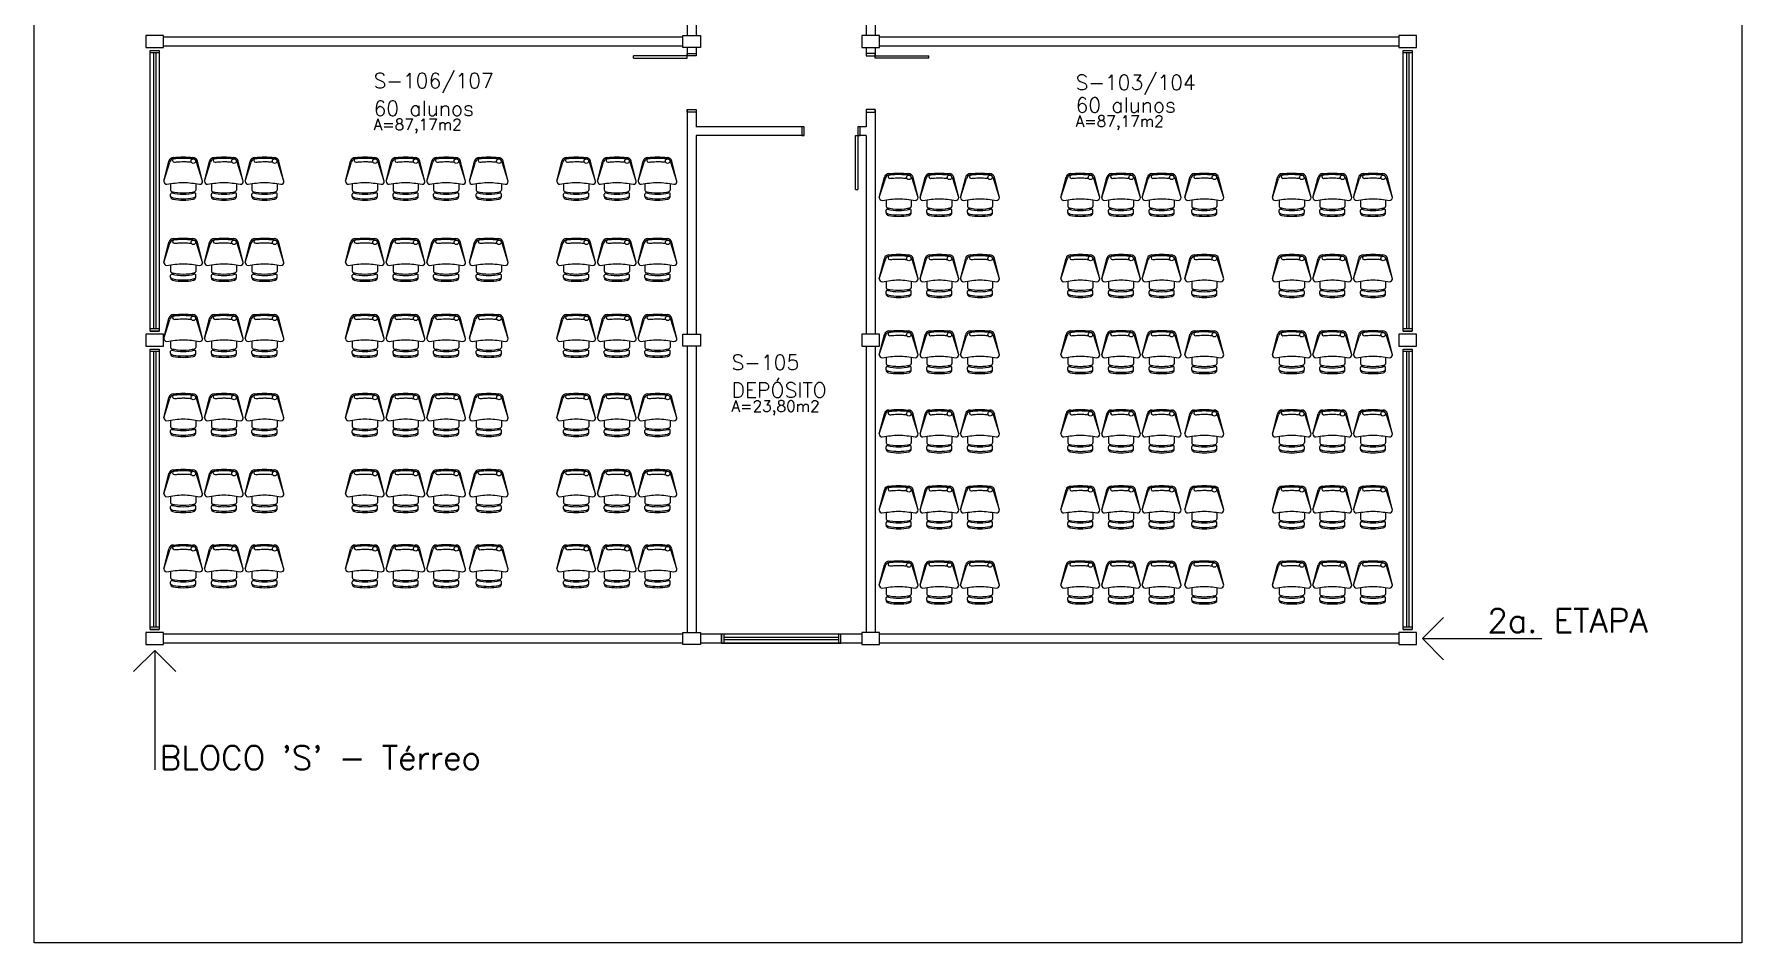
# Model space of a CAD drawing. Header units: millimetres. Extents: x 20431 to 27288, y 6147 to 13165.
# Drawn here: x 20779 to 23641, y 9846 to 11368 of the extents above; entities that cross this region are included whole.
import ezdxf

# ---------------------------------------------------------------- set-up
doc = ezdxf.new("R2010")
doc.units = ezdxf.units.MM
doc.header["$MEASUREMENT"] = 0
for name, color, linetype in [('A-Móveis', 105, 'Continuous'), ('Arqui-Aberturas', 63, 'Continuous'), ('Arqui-DivisóriaGesso', 211, 'Continuous'), ("Arqui-Etapas'S'", 223, 'Continuous'), ('Arqui-Indicações', 40, 'Continuous'), ('Arqui-Móveis', 252, 'Continuous'), ('Arqui-Paredes', 3, 'Continuous'), ('Arqui-Pilares', 4, 'Continuous'), ('Arqui-Salas', 31, 'Continuous')]:
    doc.layers.add(name, color=color, linetype=linetype)
doc.styles.add('INDICAÇÃO AMBIENTES', font='romans.shx')

# ---------------------------------------------------------------- blocks, each defined once
blk = doc.blocks.new('A$C66E92B1C')
at = {"layer": 'A-Móveis', "linetype": 'Continuous'}
for p, q in [((0, 29.9), (8.5, 63.8)), ((0, 29.9), (10.1, 62)), ((65, 29.9), (54.9, 62)), ((65, 29.9), (56.5, 63.8)), ((11.4, 25.9), (11.4, 14.8)), ((11.4, 5.1), (11.4, 8.5)), ((11.4, 4.6), (11.4, 5.1)), ((13.7, 10.4), (13.7, 12.8)), ((16.1, 9.9), (16.1, 12.2)), ((48.9, 9.9), (48.9, 12.2)), ((51.3, 10.4), (51.3, 12.8)), ((53.6, 25.9), (53.6, 14.8)), ((53.6, 5.1), (53.6, 8.5)), ((53.6, 4.6), (53.6, 5.1))]:
    blk.add_line(p, q, dxfattribs=at)
blk.add_circle((49.4, 63.7), 3.81, dxfattribs=at)
for centre, radius, start, end in [((16.2, 61.9), 8, 90, 165.9638), ((17.8, 60), 8, 113.6162, 165.9638), ((17.8, 60), 8, 95.2634, 113.6162), ((17.7, 65), 3.01, 100.5269, 270), ((47.2, 60), 8, 14.0362, 84.7363), ((48.8, 61.9), 8, 14.0362, 90), ((5, 29.9), 5, 180, 270), ((60, 29.9), 5, 270, 0), ((13.3, 14.8), 1.87, 180, 255.887), ((13.3, 8.5), 1.87, 76.9185, 180), ((16.1, 4.6), 4.68, 180, 259.2791), ((18.5, 12.5), 10.6, 228.4224, 254.693), ((32.5, 91.1), 80.6, 255.887, 284.113), ((32.5, 91.1), 82.9, 256.9185, 283.0815), ((32.5, 91.1), 92.7, 259.2791, 280.7209), ((32.5, 91.1), 90.4, 259.2791, 280.7209), ((46.5, 12.5), 10.6, 285.307, 311.5776), ((48.9, 4.6), 4.68, 280.7209, 0), ((51.7, 8.5), 1.87, 0, 103.0815), ((51.7, 14.8), 1.87, 284.113, 0)]:
    blk.add_arc(centre, radius, start, end, dxfattribs=at)
for points in [[(16.2, 69.9), (32.5, 70.9), (48.8, 69.9)], [(5, 24.9), (32.5, 27.9), (60, 24.9)]]:
    blk.add_spline(points, degree=3, dxfattribs=at)
for points, knots in [([(17.1, 68), (19.2, 68.2), (21.3, 68.4), (25.3, 68.7), (27.2, 68.8), (30.5, 68.9), (32, 68.9), (34.8, 68.9), (36.2, 68.8), (40.5, 68.6), (43.4, 68.4), (46.8, 68.1), (47.3, 68), (47.9, 68)], [0.671451, 0.671451, 0.671451, 0.671451, 6.930704, 6.930704, 12.827172, 12.827172, 17.180097, 17.180097, 21.533022, 21.533022, 30.238872, 30.238872, 31.897634, 31.897634, 31.897634, 31.897634]), ([(17.7, 62), (20, 62.2), (22.3, 62.4), (26.4, 62.7), (28.2, 62.8), (30.8, 62.9), (31.6, 62.9), (33, 62.9), (33.4, 62.9), (34.4, 62.9), (34.9, 62.9), (36.5, 62.8), (37.5, 62.8), (40.9, 62.6), (43.4, 62.4), (46, 62.1)], [0.671451, 0.671451, 0.671451, 0.671451, 7.736362, 7.736362, 13.492102, 13.492102, 16.238019, 16.238019, 17.870689, 17.870689, 19.503359, 19.503359, 22.768699, 22.768699, 30.487114, 30.487114, 30.487114, 30.487114])]:
    blk.add_open_spline(points, degree=3, knots=knots, dxfattribs=at)

msp = doc.modelspace()

# ---------------------------------------------------------------- linework, layer by layer
at = {"layer": 'Arqui-Aberturas'}
for p, q in [((20973.3, 11340.7), (20988.3, 11340.7)), ((20973.3, 11340.7), (20988.3, 11340.7)), ((20988.3, 11336.7), (20973.3, 11336.7)), ((20978.8, 11336.7), (20978.8, 10874.7)), ((20982.8, 11336.7), (20982.8, 10874.7)), ((23073.3, 11340.7), (23088.3, 11340.7)), ((23073.3, 11340.7), (23088.3, 11340.7)), ((23088.3, 11336.7), (23073.3, 11336.7)), ((23078.8, 11336.7), (23078.8, 10874.7)), ((23082.8, 11336.7), (23082.8, 10874.7)), ((21873.3, 11331.7), (21783.3, 11331.7)), ((21783.3, 11327.7), (21783.3, 11331.7)), ((21783.3, 11327.7), (21873.3, 11327.7)), ((21873.3, 11327.7), (21873.3, 11331.7)), ((22188.3, 11331.7), (22278.3, 11331.7)), ((22188.3, 11327.7), (22188.3, 11331.7)), ((22278.3, 11327.7), (22188.3, 11327.7)), ((22278.3, 11327.7), (22278.3, 11331.7)), ((22155.3, 11108.2), (22155.3, 11198.2)), ((22155.3, 11198.2), (22159.3, 11198.2)), ((22159.3, 11198.2), (22159.3, 11108.2)), ((22155.3, 11108.2), (22159.3, 11108.2)), ((20988.3, 10874.7), (20973.3, 10874.7)), ((20988.3, 10874.7), (20973.3, 10874.7)), ((20973.3, 10870.7), (20988.3, 10870.7)), ((20973.3, 10870.7), (20988.3, 10870.7)), ((23088.3, 10874.7), (23073.3, 10874.7)), ((23073.3, 10870.7), (23088.3, 10870.7)), ((20973.3, 10840.7), (20988.3, 10840.7)), ((20973.3, 10840.7), (20988.3, 10840.7)), ((20988.3, 10836.7), (20973.3, 10836.7)), ((20978.8, 10836.7), (20978.8, 10374.7)), ((20982.8, 10836.7), (20982.8, 10374.7)), ((23073.3, 10840.7), (23088.3, 10840.7)), ((23073.3, 10840.7), (23088.3, 10840.7)), ((23088.3, 10836.7), (23073.3, 10836.7)), ((23078.8, 10836.7), (23078.8, 10374.7)), ((23082.8, 10836.7), (23082.8, 10374.7)), ((20988.3, 10374.7), (20973.3, 10374.7)), ((20973.3, 10370.7), (20988.3, 10370.7)), ((21934.8, 10363.2), (21934.8, 10348.2)), ((22126.8, 10363.2), (22126.8, 10348.2)), ((23088.3, 10374.7), (23073.3, 10374.7)), ((23073.3, 10370.7), (23088.3, 10370.7)), ((22126.8, 10357.7), (21934.8, 10357.7)), ((22126.8, 10353.7), (21934.8, 10353.7))]:
    msp.add_line(p, q, dxfattribs=at)
for points in [[(20988.3, 10870.7), (20973.3, 10870.7), (20973.3, 11340.7), (20988.3, 11340.7)], [(21888.3, 11335.7), (21888.3, 11331.7), (21873.3, 11331.7), (21873.3, 11335.7)], [(22173.3, 11335.7), (22173.3, 11331.7), (22188.3, 11331.7), (22188.3, 11335.7)], [(23088.3, 10870.7), (23073.3, 10870.7), (23073.3, 11340.7), (23088.3, 11340.7)], [(21888.3, 11241.7), (21888.3, 11237.7), (21873.3, 11237.7), (21873.3, 11241.7)], [(22173.3, 11241.7), (22173.3, 11237.7), (22188.3, 11237.7), (22188.3, 11241.7)], [(22069.3, 11213.2), (22065.3, 11213.2), (22065.3, 11198.2), (22069.3, 11198.2)], [(22163.3, 11213.2), (22159.3, 11213.2), (22159.3, 11198.2), (22163.3, 11198.2)], [(20988.3, 10370.7), (20973.3, 10370.7), (20973.3, 10840.7), (20988.3, 10840.7)], [(23088.3, 10370.7), (23073.3, 10370.7), (23073.3, 10840.7), (23088.3, 10840.7)], [(21930.8, 10363.2), (21930.8, 10348.2), (22130.8, 10348.2), (22130.8, 10363.2)]]:
    msp.add_lwpolyline(points, close=True, dxfattribs=at)
for points in [[(20988.3, 10870.7), (20973.3, 10870.7)], [(20988.3, 10870.7), (20973.3, 10870.7)], [(23088.3, 10870.7), (23073.3, 10870.7)], [(20988.3, 10370.7), (20973.3, 10370.7)], [(23088.3, 10370.7), (23073.3, 10370.7)]]:
    msp.add_lwpolyline(points, dxfattribs=at)
at = {"layer": 'Arqui-DivisóriaGesso'}
msp.add_lwpolyline([(20778.7, 13165.3), (23641, 13165.3), (23641, 9846), (20778.7, 9846)], close=True, dxfattribs=at)
at = {"layer": "Arqui-Etapas'S'", "linetype": 'Continuous'}
msp.add_line((23105.8, 10355.7), (23305.8, 10355.7), dxfattribs=at)
at = {"layer": "Arqui-Etapas'S'", "color": 3, "linetype": 'Continuous'}
msp.add_lwpolyline([(23141.2, 10320.3), (23105.8, 10355.7), (23141.2, 10391)], dxfattribs=at)
at = {"layer": 'Arqui-Indicações', "linetype": 'Continuous'}
msp.add_line((20980.8, 10335.7), (20980.8, 10135.7), dxfattribs=at)
at = {"layer": 'Arqui-Indicações', "color": 3, "linetype": 'Continuous'}
msp.add_lwpolyline([(20945.4, 10300.3), (20980.8, 10335.7), (21016.2, 10300.3)], dxfattribs=at)
at = {"layer": 'Arqui-Paredes'}
for p, q in [((21873.3, 11845.7), (21873.3, 11365.7)), ((21888.3, 11845.7), (21888.3, 11365.7)), ((22173.3, 11845.7), (22173.3, 11365.7)), ((22188.3, 11845.7), (22188.3, 11365.7)), ((21865.8, 11363.2), (20995.8, 11363.2)), ((21865.8, 11348.2), (20995.8, 11348.2)), ((21873.3, 11345.7), (21873.3, 11331.7)), ((21873.3, 11335.7), (21888.3, 11335.7)), ((21888.3, 11345.7), (21888.3, 11331.7)), ((22173.3, 11345.7), (22173.3, 11331.7)), ((22188.3, 11335.7), (22173.3, 11335.7)), ((22188.3, 11345.7), (22188.3, 11331.7)), ((23065.8, 11363.2), (22195.8, 11363.2)), ((23065.8, 11348.2), (22195.8, 11348.2)), ((21873.3, 11241.7), (21873.3, 10865.7)), ((21888.3, 11241.7), (21888.3, 11213.2)), ((22173.3, 11241.7), (22173.3, 11213.2)), ((22188.3, 11241.7), (22188.3, 10865.7)), ((22069.3, 11213.2), (21888.3, 11213.2)), ((21888.3, 11198.2), (21888.3, 10865.7)), ((22069.3, 11198.2), (21888.3, 11198.2)), ((22173.3, 11213.2), (22159.3, 11213.2)), ((22173.3, 11198.2), (22159.3, 11198.2)), ((22163.3, 11198.2), (22163.3, 11213.2)), ((22173.3, 11198.2), (22173.3, 10865.7)), ((21873.3, 10845.7), (21873.3, 10365.7)), ((21888.3, 10845.7), (21888.3, 10365.7)), ((22173.3, 10845.7), (22173.3, 10365.7)), ((22188.3, 10845.7), (22188.3, 10365.7)), ((21865.8, 10363.2), (20995.8, 10363.2)), ((22165.8, 10363.2), (21895.8, 10363.2)), ((21930.8, 10348.2), (21930.8, 10363.2)), ((22130.8, 10348.2), (22130.8, 10363.2)), ((22130.8, 10348.2), (22130.8, 10363.2)), ((23065.8, 10363.2), (22195.8, 10363.2)), ((21865.8, 10348.2), (20995.8, 10348.2)), ((22165.8, 10348.2), (21895.8, 10348.2)), ((23065.8, 10348.2), (22195.8, 10348.2))]:
    msp.add_line(p, q, dxfattribs=at)
msp.add_lwpolyline([(21930.8, 10363.2), (21930.8, 10348.2)], dxfattribs=at)
at = {"layer": 'Arqui-Pilares'}
for points in [[(20995.8, 11345.7), (20995.8, 11365.7), (20965.8, 11365.7), (20965.8, 11345.7)], [(21895.8, 11365.7), (21895.8, 11345.7), (21865.8, 11345.7), (21865.8, 11365.7)], [(22195.8, 11345.7), (22195.8, 11365.7), (22165.8, 11365.7), (22165.8, 11345.7)], [(23095.8, 11345.7), (23095.8, 11365.7), (23065.8, 11365.7), (23065.8, 11345.7)], [(20995.8, 10845.7), (20995.8, 10865.7), (20965.8, 10865.7), (20965.8, 10845.7)], [(21895.8, 10865.7), (21895.8, 10845.7), (21865.8, 10845.7), (21865.8, 10865.7)], [(22195.8, 10845.7), (22195.8, 10865.7), (22165.8, 10865.7), (22165.8, 10845.7)], [(23095.8, 10845.7), (23095.8, 10865.7), (23065.8, 10865.7), (23065.8, 10845.7)], [(20995.8, 10345.7), (20995.8, 10365.7), (20965.8, 10365.7), (20965.8, 10345.7)], [(21895.8, 10365.7), (21895.8, 10345.7), (21865.8, 10345.7), (21865.8, 10365.7)], [(22195.8, 10345.7), (22195.8, 10365.7), (22165.8, 10365.7), (22165.8, 10345.7)], [(23095.8, 10345.7), (23095.8, 10365.7), (23065.8, 10365.7), (23065.8, 10345.7)]]:
    msp.add_lwpolyline(points, close=True, dxfattribs=at)

# ---------------------------------------------------------------- block references
at = {"layer": 'Arqui-Móveis'}
for p in [(20996.1, 11091.8), (21064.3, 11091.8), (21132.4, 11091.8), (21300.6, 11091.8), (21368.8, 11091.8), (21436.9, 11091.8), (21508.3, 11091.8), (21654.8, 11091.8), (21723, 11091.8), (21791.1, 11091.8), (22195.3, 11064.6), (22263.5, 11064.6), (22331.6, 11064.6), (22499.8, 11064.6), (22568, 11064.6), (22636.1, 11064.6), (22707.5, 11064.6), (22854.1, 11064.6), (22922.2, 11064.6), (22990.3, 11064.6), (20996.1, 10955.8), (21064.3, 10955.8), (21132.4, 10955.8), (21300.6, 10955.8), (21368.8, 10955.8), (21436.9, 10955.8), (21508.3, 10955.8), (21654.8, 10955.8), (21723, 10955.8), (21791.1, 10955.8), (22195.3, 10928.6), (22263.5, 10928.6), (22331.6, 10928.6), (22499.8, 10928.6), (22568, 10928.6), (22636.1, 10928.6), (22707.5, 10928.6), (22854.1, 10928.6), (22922.2, 10928.6), (22990.3, 10928.6), (20996.1, 10828.4), (21064.3, 10828.4), (21132.4, 10828.4), (21300.6, 10828.4), (21368.8, 10828.4), (21436.9, 10828.4), (21508.3, 10828.4), (21654.8, 10828.4), (21723, 10828.4), (21791.1, 10828.4), (22195.3, 10801.1), (22263.5, 10801.1), (22331.6, 10801.1), (22499.8, 10801.1), (22568, 10801.1), (22636.1, 10801.1), (22707.5, 10801.1), (22854.1, 10801.1), (22922.2, 10801.1), (22990.3, 10801.1), (20996.1, 10695.8), (21064.3, 10695.8), (21132.4, 10695.8), (21300.6, 10695.8), (21368.8, 10695.8), (21436.9, 10695.8), (21508.3, 10695.8), (21654.8, 10695.8), (21723, 10695.8), (21791.1, 10695.8), (22195.3, 10668.6), (22263.5, 10668.6), (22331.6, 10668.6), (22499.8, 10668.6), (22568, 10668.6), (22636.1, 10668.6), (22707.5, 10668.6), (22854.1, 10668.6), (22922.2, 10668.6), (22990.3, 10668.6), (20996.1, 10568.4), (21064.3, 10568.4), (21132.4, 10568.4), (21300.6, 10568.4), (21368.8, 10568.4), (21436.9, 10568.4), (21508.3, 10568.4), (21654.8, 10568.4), (21723, 10568.4), (21791.1, 10568.4), (22195.3, 10541.2), (22263.5, 10541.2), (22331.6, 10541.2), (22499.8, 10541.2), (22568, 10541.2), (22636.1, 10541.2), (22707.5, 10541.2), (22854.1, 10541.2), (22922.2, 10541.2), (22990.3, 10541.2), (20996.1, 10442.5), (21064.3, 10442.5), (21132.4, 10442.5), (21300.6, 10442.5), (21368.8, 10442.5), (21436.9, 10442.5), (21508.3, 10442.5), (21654.8, 10442.5), (21723, 10442.5), (21791.1, 10442.5), (22195.3, 10415.3), (22263.5, 10415.3), (22331.6, 10415.3), (22499.8, 10415.3), (22568, 10415.3), (22636.1, 10415.3), (22707.5, 10415.3), (22854.1, 10415.3), (22922.2, 10415.3), (22990.3, 10415.3)]:
    msp.add_blockref('A$C66E92B1C', p, dxfattribs=at)

# ---------------------------------------------------------------- texts
at = {"layer": "Arqui-Etapas'S'", "color": 3, "linetype": 'Continuous', "style": 'INDICAÇÃO AMBIENTES'}
msp.add_text('2a. ETAPA', height=40, dxfattribs=at).set_placement((23214.4, 10365.7))
at = {"layer": 'Arqui-Indicações', "color": 3, "linetype": 'Continuous', "style": 'INDICAÇÃO AMBIENTES'}
msp.add_text("BLOCO 'S' - Térreo", height=40, dxfattribs=at).set_placement((20989.4, 10136.2))
at = {"layer": 'Arqui-Salas', "color": 2, "linetype": 'Continuous', "style": 'INDICAÇÃO AMBIENTES'}
for s, p in [('S-106/107', (21347.6, 11277.7)), ('S-103/104', (22524.2, 11274.8)), ('S-105', (21947.5, 10805.8))]:
    msp.add_text(s, height=25, dxfattribs=at).set_placement(p)
at = {"layer": 'Arqui-Salas', "linetype": 'Continuous', "style": 'INDICAÇÃO AMBIENTES'}
for s, height, p in [('60 alunos', 25, (21347.6, 11231.3)), ('60 alunos', 25, (22524.2, 11236.8)), ('A=87,17m2', 18.75, (21347.6, 11207.6)), ('A=87,17m2', 18.75, (22524.2, 11213.1)), ('DEPÓSITO', 25, (21947.5, 10759.4)), ('A=23,80m2', 18.75, (21947.5, 10735.7))]:
    msp.add_text(s, height=height, dxfattribs=at).set_placement(p)

doc.saveas('drawing.dxf')
